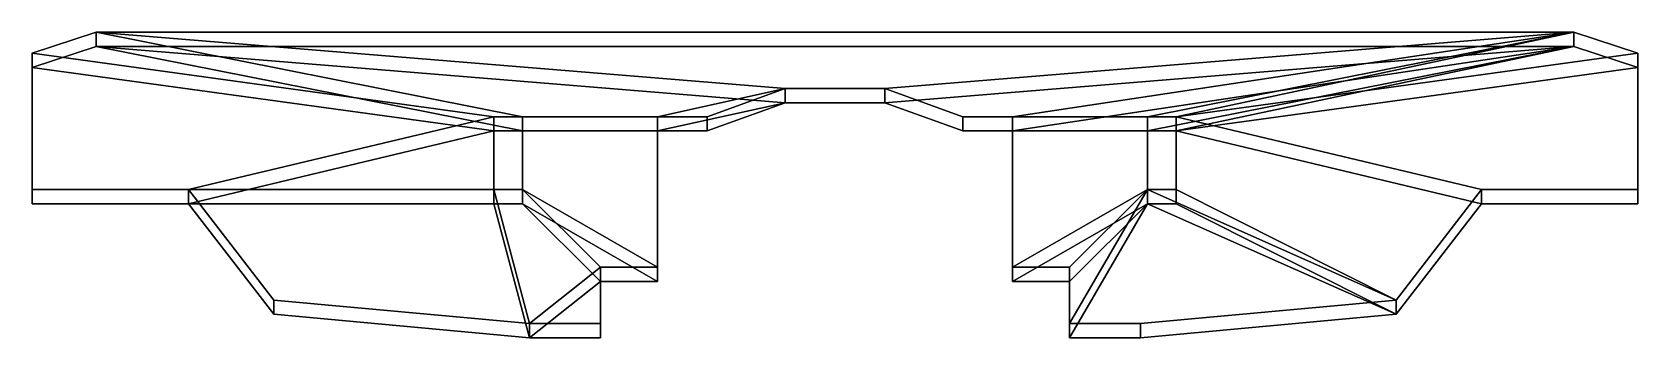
# Model space of a CAD drawing. Extents: x -1.13 to 1.13, y -0.02 to 0.41.
import ezdxf

# ---------------------------------------------------------------- set-up
doc = ezdxf.new("R2010")
doc.units = 0
doc.layers.add('SHIELD', color=6, linetype='CONTINUOUS')

msp = doc.modelspace()

# ---------------------------------------------------------------- linework, layer by layer
at = {"layer": 'SHIELD'}
for points in [[(-1.13, 0.3602, 1.17), (-1.04, 0.39, 1.26), (-1.04, 0.41, 1.26), (-1.13, 0.3802, 1.17)], [(-1.04, 0.41, 1.26), (-0.44, 0.291, 0.9), (-0.48, 0.291, 0.9), (-1.13, 0.3802, 1.17)], [(-1.04, 0.41, 1.26), (-1.04, 0.39, 1.26), (1.04, 0.39, 1.26), (1.04, 0.41, 1.26)], [(-0.07, 0.3306, 1.02), (-0.25, 0.291, 0.9), (-0.44, 0.291, 0.9), (-1.04, 0.41, 1.26)], [(1.04, 0.41, 1.26), (0.07, 0.3306, 1.02), (-0.07, 0.3306, 1.02), (-1.04, 0.41, 1.26)], [(1.04, 0.41, 1.26), (0.25, 0.291, 0.9), (0.18, 0.291, 0.9), (0.07, 0.3306, 1.02)], [(0.44, 0.291, 0.9), (0.25, 0.291, 0.9), (0.25, 0.291, 0.9), (1.04, 0.41, 1.26)], [(0.48, 0.291, 0.9), (0.44, 0.291, 0.9), (0.44, 0.291, 0.9), (1.04, 0.41, 1.26)], [(1.13, 0.3802, 1.17), (0.48, 0.291, 0.9), (0.48, 0.291, 0.9), (1.04, 0.41, 1.26)], [(1.04, 0.39, 1.26), (1.13, 0.3602, 1.17), (1.13, 0.3802, 1.17), (1.04, 0.41, 1.26)], [(-1.13, 0.3602, 1.17), (-0.48, 0.271, 0.9), (-0.44, 0.271, 0.9), (-1.04, 0.39, 1.26)], [(-1.04, 0.39, 1.26), (-0.44, 0.271, 0.9), (-0.25, 0.271, 0.9), (-0.07, 0.3106, 1.02)], [(-1.04, 0.39, 1.26), (-0.07, 0.3106, 1.02), (0.07, 0.3106, 1.02), (1.04, 0.39, 1.26)], [(0.07, 0.3106, 1.02), (0.18, 0.271, 0.9), (0.25, 0.271, 0.9), (1.04, 0.39, 1.26)], [(1.04, 0.39, 1.26), (0.25, 0.271, 0.9), (0.25, 0.271, 0.9), (0.44, 0.271, 0.9)], [(1.04, 0.39, 1.26), (0.44, 0.271, 0.9), (0.44, 0.271, 0.9), (0.48, 0.271, 0.9)], [(1.04, 0.39, 1.26), (0.48, 0.271, 0.9), (0.48, 0.271, 0.9), (1.13, 0.3602, 1.17)], [(-1.13, 0.1885, 0.59), (-1.13, 0.1685, 0.59), (-1.13, 0.3602, 1.17), (-1.13, 0.3802, 1.17)], [(-0.48, 0.291, 0.9), (-0.91, 0.1885, 0.59), (-1.13, 0.1885, 0.59), (-1.13, 0.3802, 1.17)], [(1.13, 0.3802, 1.17), (1.13, 0.1885, 0.59), (0.91, 0.1885, 0.59), (0.48, 0.291, 0.9)], [(1.13, 0.3602, 1.17), (1.13, 0.1685, 0.59), (1.13, 0.1885, 0.59), (1.13, 0.3802, 1.17)], [(-1.13, 0.3602, 1.17), (-1.13, 0.1685, 0.59), (-0.91, 0.1685, 0.59), (-0.48, 0.271, 0.9)], [(0.48, 0.271, 0.9), (0.91, 0.1685, 0.59), (1.13, 0.1685, 0.59), (1.13, 0.3602, 1.17)], [(-0.07, 0.3306, 1.02), (-0.18, 0.291, 0.9), (-0.25, 0.291, 0.9), (-0.07, 0.3306, 1.02)], [(-0.07, 0.3106, 1.02), (-0.18, 0.271, 0.9), (-0.18, 0.291, 0.9), (-0.07, 0.3306, 1.02)], [(0.07, 0.3106, 1.02), (-0.07, 0.3106, 1.02), (-0.07, 0.3306, 1.02), (0.07, 0.3306, 1.02)], [(0.18, 0.271, 0.9), (0.07, 0.3106, 1.02), (0.07, 0.3306, 1.02), (0.18, 0.291, 0.9)], [(-0.07, 0.3106, 1.02), (-0.25, 0.271, 0.9), (-0.18, 0.271, 0.9), (-0.07, 0.3106, 1.02)], [(-0.48, 0.291, 0.9), (-0.48, 0.1885, 0.59), (-0.91, 0.1885, 0.59), (-0.48, 0.291, 0.9)], [(-0.48, 0.271, 0.9), (-0.48, 0.1685, 0.59), (-0.48, 0.1885, 0.59), (-0.48, 0.291, 0.9)], [(-0.44, 0.271, 0.9), (-0.48, 0.271, 0.9), (-0.48, 0.291, 0.9), (-0.44, 0.291, 0.9)], [(-0.44, 0.1685, 0.59), (-0.44, 0.271, 0.9), (-0.44, 0.291, 0.9), (-0.44, 0.1885, 0.59)], [(-0.25, 0.291, 0.9), (-0.25, 0.0794, 0.26), (-0.44, 0.1885, 0.59), (-0.44, 0.291, 0.9)], [(-0.25, 0.271, 0.9), (-0.25, 0.0594, 0.26), (-0.25, 0.0794, 0.26), (-0.25, 0.291, 0.9)], [(-0.18, 0.271, 0.9), (-0.25, 0.271, 0.9), (-0.25, 0.291, 0.9), (-0.18, 0.291, 0.9)], [(0.25, 0.271, 0.9), (0.18, 0.271, 0.9), (0.18, 0.291, 0.9), (0.25, 0.291, 0.9)], [(0.25, 0.0794, 0.26), (0.25, 0.0594, 0.26), (0.25, 0.271, 0.9), (0.25, 0.291, 0.9)], [(0.44, 0.1885, 0.59), (0.25, 0.0794, 0.26), (0.25, 0.291, 0.9), (0.44, 0.291, 0.9)], [(0.44, 0.271, 0.9), (0.44, 0.1685, 0.59), (0.44, 0.1885, 0.59), (0.44, 0.291, 0.9)], [(0.48, 0.271, 0.9), (0.44, 0.271, 0.9), (0.44, 0.291, 0.9), (0.48, 0.291, 0.9)], [(0.48, 0.1685, 0.59), (0.48, 0.271, 0.9), (0.48, 0.291, 0.9), (0.48, 0.1885, 0.59)], [(0.48, 0.291, 0.9), (0.91, 0.1885, 0.59), (0.79, 0.0331, 0.12), (0.48, 0.1885, 0.59)], [(-0.48, 0.271, 0.9), (-0.91, 0.1685, 0.59), (-0.48, 0.1685, 0.59), (-0.48, 0.271, 0.9)], [(-0.44, 0.271, 0.9), (-0.44, 0.1685, 0.59), (-0.25, 0.0594, 0.26), (-0.25, 0.271, 0.9)], [(0.44, 0.271, 0.9), (0.25, 0.271, 0.9), (0.25, 0.0594, 0.26), (0.44, 0.1685, 0.59)], [(0.48, 0.1685, 0.59), (0.79, 0.0131, 0.12), (0.91, 0.1685, 0.59), (0.48, 0.271, 0.9)], [(-0.91, 0.1685, 0.59), (-1.13, 0.1685, 0.59), (-1.13, 0.1885, 0.59), (-0.91, 0.1885, 0.59)], [(-0.79, 0.0331, 0.12), (-0.79, 0.0131, 0.12), (-0.91, 0.1685, 0.59), (-0.91, 0.1885, 0.59)], [(-0.48, 0.1885, 0.59), (-0.43, 0, 0.02), (-0.79, 0.0331, 0.12), (-0.91, 0.1885, 0.59)], [(-0.44, 0.1885, 0.59), (-0.33, 0.0794, 0.26), (-0.43, 0, 0.02), (-0.48, 0.1885, 0.59)], [(-0.48, 0.1685, 0.59), (-0.44, 0.1685, 0.59), (-0.44, 0.1885, 0.59), (-0.48, 0.1885, 0.59)], [(-0.25, 0.0794, 0.26), (-0.33, 0.0794, 0.26), (-0.44, 0.1885, 0.59)], [(0.44, 0.1885, 0.59), (0.33, 0.0794, 0.26), (0.25, 0.0794, 0.26), (0.44, 0.1885, 0.59)], [(0.79, 0.0331, 0.12), (0.43, 0, 0.02), (0.33, 0, 0.02), (0.44, 0.1885, 0.59)], [(0.44, 0.1885, 0.59), (0.33, 0, 0.02), (0.33, 0.0794, 0.26), (0.44, 0.1885, 0.59)], [(0.48, 0.1885, 0.59), (0.48, 0.1885, 0.59), (0.79, 0.0331, 0.12), (0.44, 0.1885, 0.59)], [(0.44, 0.1685, 0.59), (0.48, 0.1685, 0.59), (0.48, 0.1885, 0.59), (0.44, 0.1885, 0.59)], [(0.91, 0.1885, 0.59), (0.91, 0.1685, 0.59), (0.79, 0.0131, 0.12), (0.79, 0.0331, 0.12)], [(1.13, 0.1685, 0.59), (0.91, 0.1685, 0.59), (0.91, 0.1885, 0.59), (1.13, 0.1885, 0.59)], [(-0.91, 0.1685, 0.59), (-0.79, 0.0131, 0.12), (-0.43, -0.02, 0.02), (-0.48, 0.1685, 0.59)], [(-0.48, 0.1685, 0.59), (-0.43, -0.02, 0.02), (-0.33, 0.0594, 0.26), (-0.44, 0.1685, 0.59)], [(-0.44, 0.1685, 0.59), (-0.44, 0.1685, 0.59), (-0.33, 0.0594, 0.26), (-0.25, 0.0594, 0.26)], [(0.44, 0.1685, 0.59), (0.25, 0.0594, 0.26), (0.33, 0.0594, 0.26), (0.44, 0.1685, 0.59)], [(0.44, 0.1685, 0.59), (0.33, -0.02, 0.02), (0.43, -0.02, 0.02), (0.79, 0.0131, 0.12)], [(0.44, 0.1685, 0.59), (0.33, 0.0594, 0.26), (0.33, -0.02, 0.02), (0.44, 0.1685, 0.59)], [(0.44, 0.1685, 0.59), (0.79, 0.0131, 0.12), (0.48, 0.1685, 0.59)], [(-0.33, 0.0794, 0.26), (-0.33, 0, 0.02), (-0.43, 0, 0.02)], [(-0.25, 0.0794, 0.26), (-0.25, 0.0594, 0.26), (-0.33, 0.0594, 0.26), (-0.33, 0.0794, 0.26)], [(-0.33, 0.0794, 0.26), (-0.33, 0.0594, 0.26), (-0.33, -0.02, 0.02), (-0.33, 0, 0.02)], [(0.33, 0.0794, 0.26), (0.33, 0.0594, 0.26), (0.25, 0.0594, 0.26), (0.25, 0.0794, 0.26)], [(0.33, 0, 0.02), (0.33, -0.02, 0.02), (0.33, 0.0594, 0.26), (0.33, 0.0794, 0.26)], [(-0.43, -0.02, 0.02), (-0.43, -0.02, 0.02), (-0.33, -0.02, 0.02), (-0.33, 0.0594, 0.26)], [(-0.43, 0, 0.02), (-0.43, -0.02, 0.02), (-0.79, 0.0131, 0.12), (-0.79, 0.0331, 0.12)], [(0.79, 0.0331, 0.12), (0.79, 0.0131, 0.12), (0.43, -0.02, 0.02), (0.43, 0, 0.02)], [(-0.33, 0, 0.02), (-0.33, -0.02, 0.02), (-0.43, -0.02, 0.02), (-0.43, 0, 0.02)], [(0.43, 0, 0.02), (0.43, -0.02, 0.02), (0.33, -0.02, 0.02), (0.33, 0, 0.02)]]:
    msp.add_3dface(points, dxfattribs=at)

doc.saveas('drawing.dxf')
